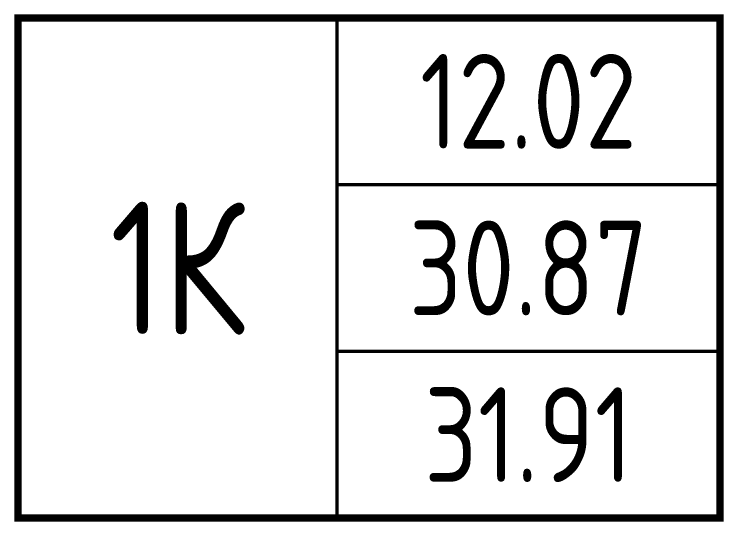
# Model space of a CAD drawing. Header units: millimetres. Extents: x 0 to 145404, y 0 to 194550.
# Drawn here: x 30661 to 32535, y 171801 to 173141 of the extents above; entities that cross this region are included whole.
import ezdxf
from ezdxf.enums import TextEntityAlignment as Align

# ---------------------------------------------------------------- set-up
doc = ezdxf.new("R2010")
doc.units = ezdxf.units.MM
doc.styles.add('ГОСТ 2.304', font='CS_Gost2304.shx')

# ---------------------------------------------------------------- blocks, each defined once
blk = doc.blocks.new('Квартира 1К 5450 тип 8')
at = {"ltscale": 75, "const_width": 20}
blk.add_lwpolyline([(-11654.4, 3485), (-9800, 3485), (-9800, 2165), (-11654.4, 2165)], close=True, dxfattribs=at)
at = {"ltscale": 75, "const_width": 8.8, "elevation": 227.2}
for points in [[(-10812, 3485), (-10812, 2165)], [(-9800, 3045), (-10812, 3045)], [(-9800, 2605), (-10812, 2605)]]:
    blk.add_lwpolyline(points, dxfattribs=at)
at = {"ltscale": 75, "style": 'ГОСТ 2.304'}
for s, height, p in [('12.02', 250, (-10306, 3265)), ('1К', 350, (-11233.2, 2825)), ('30.87', 250, (-10306, 2825)), ('31.91', 250, (-10306, 2385))]:
    blk.add_text(s, height=height, dxfattribs=at).set_placement(p, align=Align.MIDDLE_CENTER)
blk = doc.blocks.new('V_Section_1')
blk.add_blockref('Квартира 1К 5450 тип 8', (7150, -11050))

msp = doc.modelspace()

# ---------------------------------------------------------------- block references
msp.add_blockref('V_Section_1', (35175.5, 180696.1))

doc.saveas('drawing.dxf')
